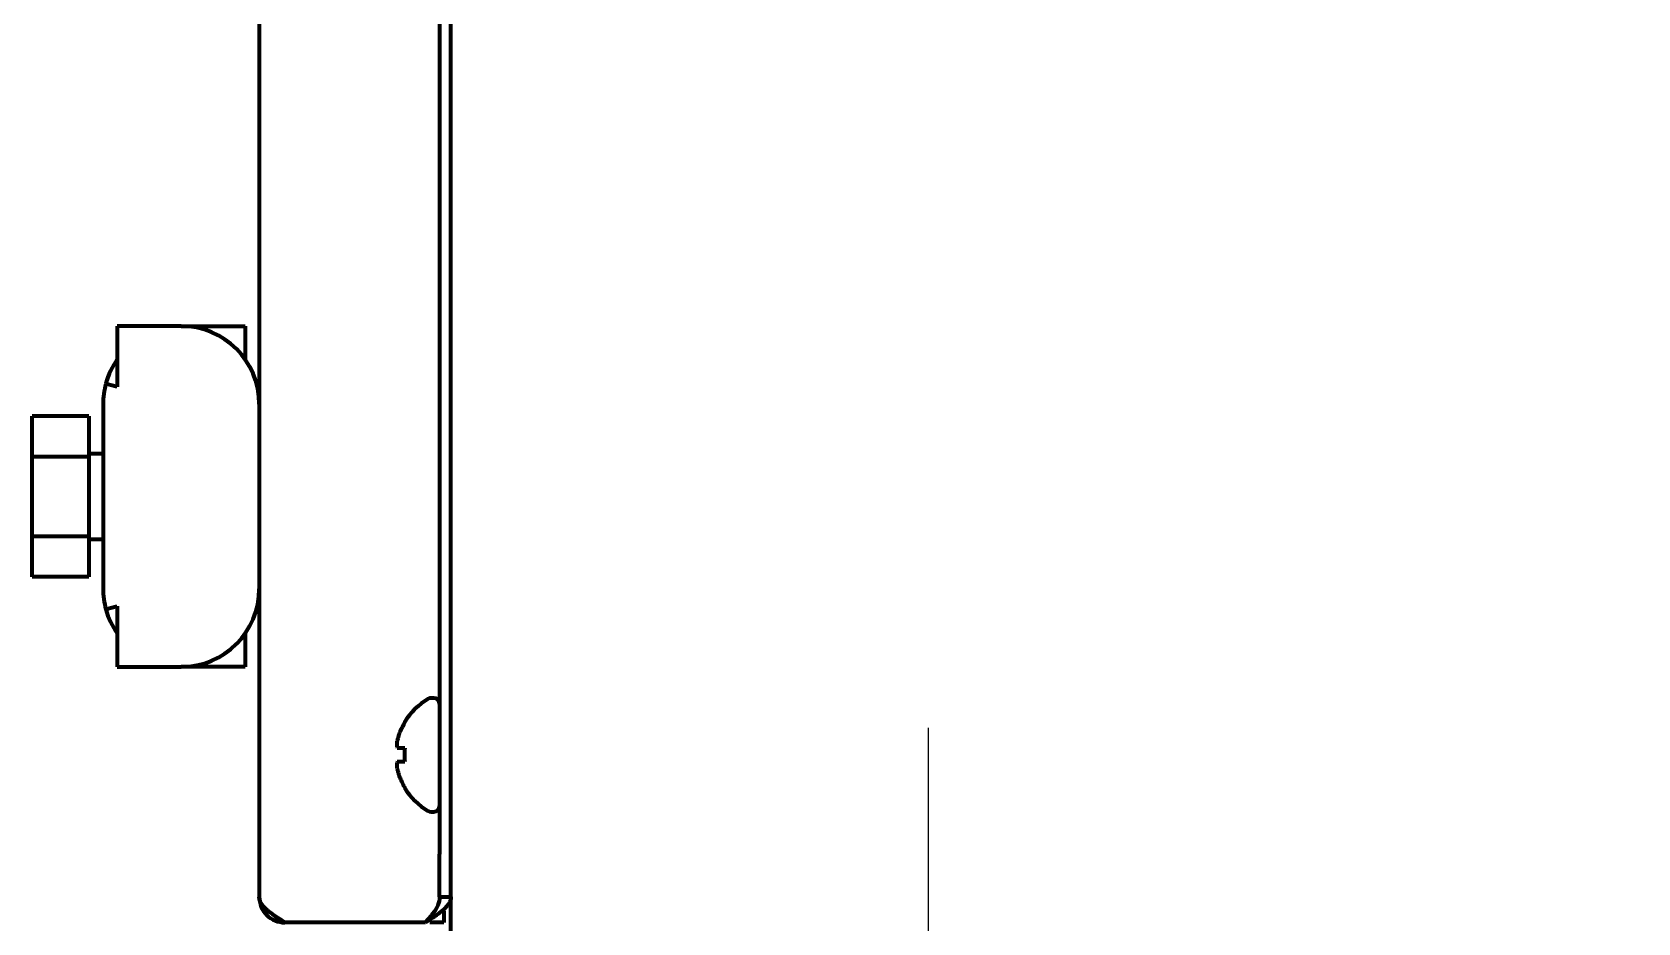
# Model space of a CAD drawing. Header units: inches. Extents: x -3077 to 7201, y 316 to 5463.
# Drawn here: x 4540.8 to 4653.9, y 2106.5 to 2169.3 of the extents above; entities that cross this region are included whole.
import ezdxf

# ---------------------------------------------------------------- set-up
doc = ezdxf.new("R2010")
doc.units = ezdxf.units.IN
doc.layers.add('GEOM', color=7, linetype='Continuous')

# ---------------------------------------------------------------- blocks, each defined once
blk = doc.blocks.new('A$C76516A4E')
at = {"color": 3}
for p, q in [((0, 50), (0, -50)), ((-50, 0), (50, 0))]:
    blk.add_line(p, q, dxfattribs=at)

msp = doc.modelspace()

# ---------------------------------------------------------------- linework, layer by layer
at = {"linetype": 'Continuous', "lineweight": 70}
for p, q in [((4570.28, 2085.76), (4570.28, 3737.25)), ((4556.78, 2424.35), (4556.78, 2108.36)), ((4569.48, 2420.06), (4569.48, 2111.36)), ((4546.78, 2148.56), (4546.78, 2144.28)), ((4551.28, 2148.56), (4546.78, 2148.56)), ((4551.28, 2148.56), (4555.78, 2148.56)), ((4555.78, 2148.56), (4555.78, 2146.22)), ((4546.78, 2144.28), (4545.97, 2144.5)), ((4544.78, 2142.21), (4540.78, 2142.21)), ((4540.78, 2139.38), (4540.78, 2142.21)), ((4544.78, 2142.21), (4544.78, 2139.38)), ((4545.78, 2143.06), (4545.78, 2130.06)), ((4540.78, 2133.73), (4540.78, 2139.38)), ((4540.78, 2139.38), (4544.78, 2139.38)), ((4545.78, 2139.56), (4544.78, 2139.56)), ((4544.78, 2139.38), (4544.78, 2133.73)), ((4540.78, 2130.91), (4540.78, 2133.73)), ((4544.78, 2133.73), (4540.78, 2133.73)), ((4544.78, 2133.73), (4544.78, 2130.91)), ((4544.78, 2133.56), (4545.78, 2133.56)), ((4544.78, 2130.91), (4540.78, 2130.91)), ((4545.97, 2128.61), (4546.78, 2128.83)), ((4546.78, 2128.83), (4546.78, 2124.56)), ((4555.78, 2126.89), (4555.78, 2124.56)), ((4546.78, 2124.56), (4551.28, 2124.56)), ((4555.78, 2124.56), (4551.28, 2124.56)), ((4569.08, 2122.36), (4568.88, 2122.36)), ((4567, 2120.66), (4567.03, 2120.66)), ((4567.03, 2116.06), (4567, 2116.06)), ((4568.88, 2114.36), (4569.08, 2114.36)), ((4569.48, 2108.36), (4569.48, 2111.36)), ((4569.48, 2108.36), (4570.28, 2108.36)), ((4569.64, 2107.36), (4569.78, 2107.36)), ((4569.78, 2107.36), (4569.78, 2106.56)), ((4568.48, 2106.56), (4558.58, 2106.56)), ((4569.78, 2106.56), (4568.78, 2106.56))]:
    msp.add_line(p, q, dxfattribs=at)
for centre, radius, start, end in [((4551.28, 2143.06), 5.5, 0, 90), ((4551.28, 2143.06), 5.5, 144.9032, 164.7449), ((4551.28, 2143.06), 5.5, 164.7449, 180), ((4551.28, 2130.06), 5.5, 180, 195.2551), ((4551.28, 2130.06), 5.5, 270, 0), ((4551.28, 2130.06), 5.5, 195.2551, 215.0968), ((4571.1, 2118.16), 4.8, 120.3012, 148.4186), ((4568.88, 2121.96), 0.4, 90, 120.3012), ((4569.08, 2121.96), 0.4, 0, 90), ((4570.78, 2118.36), 3.78, 172.3959, 179.9965), ((4570.78, 2118.36), 3.78, 180.0035, 187.6041), ((4571.1, 2118.55), 4.8, 211.5837, 239.6988), ((4568.88, 2114.76), 0.4, 239.6988, 270), ((4569.08, 2114.76), 0.4, 270, 0)]:
    msp.add_arc(centre, radius, start, end, dxfattribs=at)
for points, knots in [([(4567.03, 2120.66), (4566.91, 2120.45), (4566.8, 2120.24), (4566.66, 2119.92), (4566.62, 2119.81), (4566.55, 2119.58), (4566.51, 2119.47), (4566.48, 2119.36)], [0, 0, 0, 0, 0.5, 0.5, 0.75, 0.75, 1, 1, 1, 1]), ([(4567.03, 2117.86), (4566.91, 2117.86), (4566.8, 2117.86), (4566.66, 2117.86), (4566.62, 2117.86), (4566.55, 2117.86), (4566.51, 2117.86), (4566.48, 2117.86)], [0, 0, 0, 0, 0.5, 0.5, 0.75, 0.75, 1, 1, 1, 1]), ([(4570.28, 2108.36), (4570.28, 2108.28), (4570.27, 2108.21), (4570.22, 2108.06), (4570.19, 2107.98), (4570.1, 2107.83), (4570.04, 2107.76), (4569.91, 2107.61), (4569.84, 2107.53), (4569.67, 2107.38), (4569.58, 2107.31), (4569.38, 2107.16), (4569.28, 2107.08), (4569.06, 2106.93), (4568.95, 2106.86), (4568.71, 2106.71), (4568.6, 2106.63), (4568.48, 2106.56)], [0, 0, 0, 0, 0.125, 0.125, 0.25, 0.25, 0.375, 0.375, 0.5, 0.5, 0.625, 0.625, 0.75, 0.75, 0.875, 0.875, 1, 1, 1, 1])]:
    msp.add_open_spline(points, degree=3, knots=knots, dxfattribs=at)
for points in [[(4566.48, 2119.36), (4566.48, 2119.33), (4566.47, 2119.28), (4566.47, 2119.2), (4566.47, 2119.13), (4566.47, 2119.06), (4566.47, 2118.99), (4566.48, 2118.92), (4566.48, 2118.88), (4566.48, 2118.86)], [(4566.48, 2118.86), (4566.5, 2118.86), (4566.53, 2118.86), (4566.58, 2118.86), (4566.63, 2118.86), (4566.7, 2118.86), (4566.76, 2118.86), (4566.84, 2118.86), (4566.92, 2118.86), (4566.99, 2118.86), (4567.03, 2118.86)], [(4566.48, 2117.86), (4566.48, 2117.83), (4566.47, 2117.78), (4566.47, 2117.71), (4566.47, 2117.64), (4566.47, 2117.57), (4566.47, 2117.5), (4566.47, 2117.43), (4566.48, 2117.38), (4566.48, 2117.36)], [(4566.48, 2117.36), (4566.5, 2117.3), (4566.53, 2117.19), (4566.58, 2117.03), (4566.63, 2116.87), (4566.7, 2116.72), (4566.76, 2116.57), (4566.84, 2116.41), (4566.92, 2116.24), (4566.99, 2116.12), (4567.03, 2116.06)], [(4556.78, 2108.36), (4556.78, 2108.12), (4556.87, 2107.65), (4557.27, 2107.05), (4557.87, 2106.65), (4558.34, 2106.56), (4558.58, 2106.56)], [(4558.58, 2106.56), (4558.26, 2106.76), (4557.64, 2107.16), (4556.95, 2107.76), (4556.78, 2108.16), (4556.78, 2108.36)], [(4569.48, 2108.36), (4569.48, 2108.16), (4569.39, 2107.76), (4569, 2107.16), (4568.65, 2106.76), (4568.48, 2106.56)]]:
    msp.add_open_spline(points, degree=3, dxfattribs=at)

# ---------------------------------------------------------------- block references
at = {"layer": 'GEOM'}
msp.add_blockref('A$C76516A4E', (4603.88, 2070.26), dxfattribs=at)

doc.saveas('drawing.dxf')
